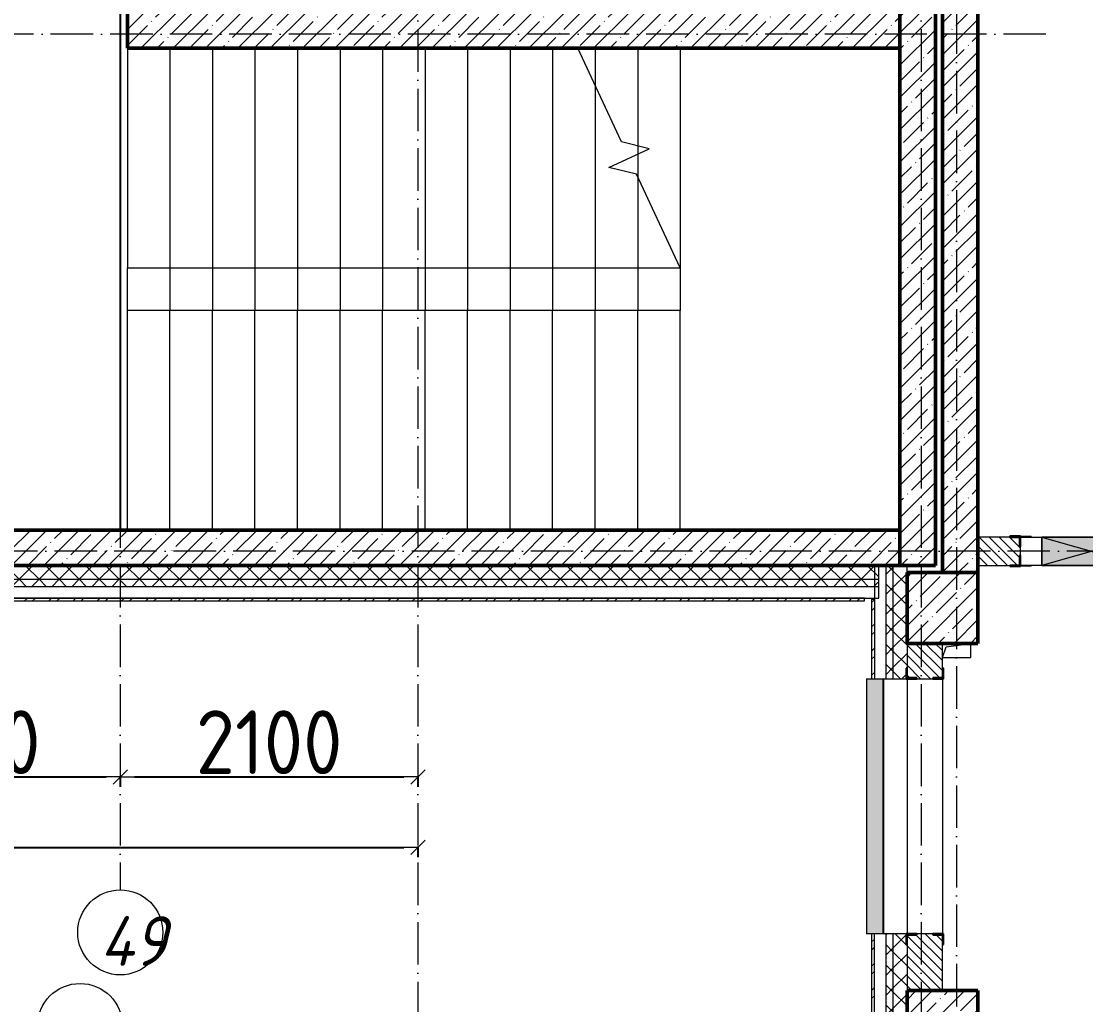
# Model space of a CAD drawing. Header units: millimetres. Extents: x -12989 to 629078, y -109036 to 555275.
# Drawn here: x 111511 to 119020, y 115795 to 122735 of the extents above; entities that cross this region are included whole.
import ezdxf

# ---------------------------------------------------------------- set-up
doc = ezdxf.new("R2010")
doc.units = ezdxf.units.MM
doc.linetypes.add('50_200_ШТРИХ_1Т_ш5_п1_п1_', pattern=[700, 500, -100, 0, -100])
for name, color, linetype, lineweight in [('A-____-____-DIMS', 7, 'Continuous', 9), ('A-DETL-GENF-OTLN', 7, 'Continuous', 9), ('A-FLOR-____-OTLN', 7, 'Continuous', 9), ('A-GENM-____-MCUT', 7, 'Continuous', 25), ('A-GENM-____-OTLN', 7, 'Continuous', 9), ('A-GENM-____-OTLN-1', 7, 'Continuous', 25), ('A-GLAZ-____-OTLN', 7, 'Continuous', 9), ('A-WALL-____-MCUT', 7, 'Continuous', 13), ('A-WALL-____-MCUT-1', 7, 'Continuous', 9), ('A-WALL-____-MCUT-2', 7, 'Continuous', 50), ('A-WALL-____-OTLN', 7, 'Continuous', 9), ('A-WALL-____-PATT-1', 7, 'Continuous', 9), ('A-WALL-FNSH-MCUT-1', 7, 'Continuous', 9), ('I-WALL-____-OTLN', 7, 'Continuous', 9), ('S-COLS-____-MCUT', 7, 'Continuous', 50), ('S-COLS-____-OTLN', 7, 'Continuous', 9), ('S-GRID-____-IDEN', 7, 'Continuous', 9), ('S-GRID-____-OTLN-1', 7, '50_200_ШТРИХ_1Т_ш5_п1_п1_', 9), ('S-STRS-____-MBND', 7, 'Continuous', 9), ('S-STRS-____-OTLN-1', 7, 'Continuous', 9)]:
    doc.layers.add(name, color=color, linetype=linetype, lineweight=lineweight)
doc.layers.add('A-GLAZ-____-OTLN-1', color=7, linetype='Continuous', lineweight=9, true_color=0xc0c0c0)
doc.styles.add('ISOCPEUR_I_9', font='isocpeui.ttf', dxfattribs={"width": 0.9, "height": 250})
doc.styles.add('СПДС', font='isocpeur.ttf', dxfattribs={"width": 0.9})
doc.dimstyles.new('Размера А3', dxfattribs={"dimtxt": 200, "dimasz": 100, "dimexe": 70, "dimexo": 100, "dimgap": 20, "dimtad": 1, "dimdec": 0, "dimrnd": 10, "dimzin": 0, "dimdsep": 46, "dimtxsty": 'СПДС', "dimblk": 'ARROWHEAD_6', "dimcen": 1, "dimclrd": 256, "dimclre": 256, "dimclrt": 256, "dimazin": 0, "dimtfac": 1, "dimtdec": 0, "dimtmove": 2, "dimatfit": 3, "dimfxl": 1, "dimtolj": 1, "dimtzin": 0, "dimarcsym": 0})
pattern_1 = [(135, (43259.71, 63713.66), (-35.35534, -35.35534), [])]
pattern_2 = [(45, (43259.71, 63713.66), (-70.71068, 70.71068), []), (135, (43259.71, 63713.66), (-70.71068, -70.71068), [])]
pattern_3 = [(45, (43259.71, 63713.66), (-85.53659, 85.53659), []), (45, (43316.74, 63713.66), (-85.53659, 85.53659), [])]
pattern_4 = [(45, (43259.71, 63713.66), (-114.04925, 114.04925), []), (45, (43373.76, 63713.66), (-114.04925, 114.04925), [201.612, -40.322, 3.353, -36.97])]

# ---------------------------------------------------------------- blocks, each defined once
blk = doc.blocks.new('BSC_Колонна _Прямоугольная - 500х500-V38-АР1_План отверстий 2 этажа в осях 1-64_Ю-ЯЯ')
at = {"layer": 'S-COLS-____-OTLN'}
h = blk.add_hatch(dxfattribs=at)
h.set_pattern_fill('FP_48', color=256, style=0, pattern_type=2)
h.set_pattern_definition([(315, (-51931.04, 74750), (114.04925, 114.04925), []), (315, (-51931.04, 74635.95), (114.04925, 114.04925), [201.613, -40.323, 3.353, -36.97])])
h.paths.add_polyline_path([(-250, 250), (-250, -250), (250, -250), (250, 250)], flags=0)
at = {"layer": 'S-COLS-____-MCUT'}
for p, q in [((250, 250), (-250, 250)), ((-250, 250), (-250, -250)), ((250, -250), (250, 250)), ((-250, -250), (250, -250))]:
    blk.add_line(p, q, dxfattribs=at)
blk = doc.blocks.new('BSC_Колонна _Прямоугольная - 500х500-V112-АР1_План отверстий 2 этажа в осях 1-64_Ю-ЯЯ')
at = {"layer": 'S-COLS-____-OTLN'}
h = blk.add_hatch(dxfattribs=at)
h.set_pattern_fill('FP_125', color=256, style=0, pattern_type=2)
h.set_pattern_definition([(45, (-74750, -54881.04), (-114.04925, 114.04925), []), (45, (-74635.95, -54881.04), (-114.04925, 114.04925), [201.613, -40.323, 3.353, -36.97])])
h.paths.add_polyline_path([(-250, -250), (250, -250), (250, 250), (-250, 250), (-250, -78.1)], flags=0)
at = {"layer": 'S-COLS-____-MCUT'}
for p, q in [((250, 250), (-250, 250)), ((-250, 250), (-250, -250)), ((250, -250), (250, 250)), ((-250, -250), (250, -250))]:
    blk.add_line(p, q, dxfattribs=at)
blk = doc.blocks.new('Фахверк_СКБ_Уголок - 250_2700-27497298-АР1_План отверстий 2 этажа в осях 1-64_Ю-ЯЯ')
at = {"layer": 'A-GENM-____-MCUT'}
for p, q in [((200, 181), (125, 181)), ((125, 181), (125, 106)), ((131, 106), (131, 175)), ((131, 175), (200, 175)), ((200, 175), (200, 181)), ((125, 106), (131, 106)), ((131, -6), (125, -6)), ((125, -6), (125, -81)), ((131, -75), (131, -6)), ((200, -75), (131, -75)), ((200, -81), (200, -75)), ((125, -81), (200, -81))]:
    blk.add_line(p, q, dxfattribs=at)
blk = doc.blocks.new('154_Стойка_СКБ_Уголок - СМ-2180_200-28268025-АР1_План отверстий 2 этажа в осях 1-64_Ю-ЯЯ')
at = {"layer": 'A-GENM-____-MCUT'}
for p, q in [((125, 156), (125, 81)), ((200, 156), (125, 156)), ((200, 150), (200, 156)), ((125, 81), (131, 81)), ((131, 81), (131, 150)), ((131, 150), (200, 150)), ((131, 19), (125, 19)), ((125, 19), (125, -56)), ((131, -50), (131, 19)), ((125, -56), (200, -56)), ((200, -50), (131, -50)), ((200, -56), (200, -50))]:
    blk.add_line(p, q, dxfattribs=at)
blk = doc.blocks.new('Стойка_Влож_Уголок_Опорный - Уголок-28213941-АР1_План отверстий 2 этажа в осях 1-64_Ю-ЯЯ')
at = {"layer": 'A-GENM-____-OTLN'}
for p, q in [((-212, -6), (-212, 0)), ((0, 0), (0, -6)), ((-212, -75), (-212, -6)), ((-212, -6), (-206, -6)), ((-212, -75), (-206, -75)), ((-6, -6), (0, -6)), ((-6, -75), (0, -75)), ((0, -6), (0, -75))]:
    blk.add_line(p, q, dxfattribs=at)
blk = doc.blocks.new('AR_Отверстие прямоугольное _в плите_ - AR_Отверстие прямоугольное _в плите_-V164-АР1_План отверстий 2 этажа в осях 1-64_Ю-ЯЯ')
at = {"layer": 'A-GENM-____-OTLN'}
for p, q in [((-100, -50), (-75, 25)), ((-75, 25), (100, 50)), ((100, -50), (100, 50)), ((-100, -50), (100, -50))]:
    blk.add_line(p, q, dxfattribs=at)
blk = doc.blocks.new('Отлив_СКБ - Отлив витража_120_НВФ-31885689-АР1_План отверстий 2 этажа в осях 1-64_Ю-ЯЯ')
at = {"layer": 'A-GLAZ-____-OTLN-1'}
for points in [[(1800, 2), (1800, 120), (0, 120), (0, 2), (737.3, 2)], [(1800, 0), (1800, 2), (0, 2), (0, 0), (737.3, 0)]]:
    blk.add_hatch(color=256, dxfattribs=at).paths.add_polyline_path(points, flags=0)
at = {"layer": 'A-GLAZ-____-OTLN'}
for p, q in [((0, 83), (0, 120)), ((1800, 120), (0, 120)), ((1800, 120), (1800, 83)), ((0, 2), (1800, 2)), ((1800, 0), (0, 0))]:
    blk.add_line(p, q, dxfattribs=at)
blk = doc.blocks.new('AR_Отверстие прямоугольное _в стене_ - AR_Отверстие прямоугольное _в стене__ОВ-36829938-АР1_План отверстий 2 этажа в осях 1-64_Ю-ЯЯ')
at = {"layer": 'A-GLAZ-____-OTLN'}
blk.add_hatch(color=256, dxfattribs=at).paths.add_polyline_path([(350, -100), (350, 100), (-350, 100), (-350, -100), (187.3, -100)], flags=0)
at = {"layer": 'A-DETL-GENF-OTLN'}
for p, q in [((-350, -100), (-350, 100)), ((-350, 100), (350, 100)), ((350, 100), (-350, -100)), ((-350, 100), (350, -100)), ((350, 100), (-350, 100)), ((-350, 100), (-350, -100)), ((350, 100), (350, -100)), ((350, -100), (350, 100)), ((350, -100), (-350, -100)), ((-350, -100), (350, -100))]:
    blk.add_line(p, q, dxfattribs=at)
blk = doc.blocks.new('Ось сетки - Круг_Ø6_00__ISO-2_5_0_9K_-25732049-АР1_План отверстий 2 этажа в осях 1-64_Ю-ЯЯ')
at = {"layer": 'S-GRID-____-IDEN'}
blk.add_circle((0, 0), 3, dxfattribs=at)
blk = doc.blocks.new('ARROWHEAD_6')
at = {"color": 0, "linetype": 'Continuous'}
for p, q in [((0, 0), (-1, 0)), ((-0.5, -0.5), (0.5, 0.5))]:
    blk.add_line(p, q, dxfattribs=at)
blk = doc.blocks.new('*D2743')
at = {"layer": 'A-____-____-DIMS', "lineweight": -2, "transparency": 16777216}
for p, q in [((51108.3, 512710.5), (51108.3, 512634.4)), ((51208.3, 512704.4), (53258.3, 512704.4)), ((53358.3, 512710.5), (53358.3, 512634.4))]:
    blk.add_line(p, q, dxfattribs=at)
at = {"layer": 'Defpoints', "color": 0, "transparency": 16777216}
for p in [(51108.3, 512810.5), (53358.3, 512810.5), (53358.3, 512704.4)]:
    blk.add_point(p, dxfattribs=at)
at = {"layer": 'A-____-____-DIMS', "lineweight": -2, "transparency": 16777216, "xscale": 100, "yscale": 100, "zscale": 100, "rotation": 180}
blk.add_blockref('ARROWHEAD_6', (51108.3, 512704.4), dxfattribs=at)
at = {"layer": 'A-____-____-DIMS', "lineweight": -2, "transparency": 16777216, "xscale": 100, "yscale": 100, "zscale": 100}
blk.add_blockref('ARROWHEAD_6', (53358.3, 512704.4), dxfattribs=at)
at = {"layer": 'A-____-____-DIMS', "transparency": 16777216, "insert": (52233.3, 512949.4), "char_height": 450, "width": 2.488, "attachment_point": 5, "style": 'СПДС'}
blk.add_mtext('\\A1;2250', dxfattribs=at)
blk = doc.blocks.new('*D2744')
at = {"layer": 'A-____-____-DIMS', "lineweight": -2, "transparency": 16777216}
for p, q in [((53358.3, 512710.5), (53358.3, 512634.4)), ((53458.3, 512704.4), (55358.3, 512704.4)), ((55458.3, 512710.5), (55458.3, 512634.4))]:
    blk.add_line(p, q, dxfattribs=at)
at = {"layer": 'Defpoints', "color": 0, "transparency": 16777216}
for p in [(53358.3, 512810.5), (55458.3, 512810.5), (55458.3, 512704.4)]:
    blk.add_point(p, dxfattribs=at)
at = {"layer": 'A-____-____-DIMS', "lineweight": -2, "transparency": 16777216, "xscale": 100, "yscale": 100, "zscale": 100, "rotation": 180}
blk.add_blockref('ARROWHEAD_6', (53358.3, 512704.4), dxfattribs=at)
at = {"layer": 'A-____-____-DIMS', "lineweight": -2, "transparency": 16777216, "xscale": 100, "yscale": 100, "zscale": 100}
blk.add_blockref('ARROWHEAD_6', (55458.3, 512704.4), dxfattribs=at)
at = {"layer": 'A-____-____-DIMS', "transparency": 16777216, "insert": (54408.3, 512949.4), "char_height": 450, "width": 2.3, "attachment_point": 5, "style": 'СПДС'}
blk.add_mtext('\\A1;2100', dxfattribs=at)
blk = doc.blocks.new('*D2712')
at = {"layer": 'A-____-____-DIMS', "lineweight": -2, "transparency": 16777216}
for p, q in [((-17941.7, 512213.7), (-17941.7, 512137.6)), ((-17841.7, 512207.6), (55358.3, 512207.6)), ((55458.3, 512213.7), (55458.3, 512137.6))]:
    blk.add_line(p, q, dxfattribs=at)
at = {"layer": 'Defpoints', "color": 0, "transparency": 16777216}
for p in [(-17941.7, 512313.7), (55458.3, 512313.7), (55458.3, 512207.6)]:
    blk.add_point(p, dxfattribs=at)
at = {"layer": 'A-____-____-DIMS', "lineweight": -2, "transparency": 16777216, "xscale": 100, "yscale": 100, "zscale": 100, "rotation": 180}
blk.add_blockref('ARROWHEAD_6', (-17941.7, 512207.6), dxfattribs=at)
at = {"layer": 'A-____-____-DIMS', "lineweight": -2, "transparency": 16777216, "xscale": 100, "yscale": 100, "zscale": 100}
blk.add_blockref('ARROWHEAD_6', (55458.3, 512207.6), dxfattribs=at)
at = {"layer": 'A-____-____-DIMS', "transparency": 16777216, "insert": (18758.3, 512452.6), "char_height": 450, "width": 3.186, "attachment_point": 5, "style": 'СПДС'}
blk.add_mtext('\\A1;73400', dxfattribs=at)
blk = doc.blocks.new('2этаж')
at = {"layer": 'S-GRID-____-OTLN-1', "color": 251, "ltscale": 0.6, "true_color": 0x636466}
for p, q in [((53358.3, 549908.8), (53358.3, 511907.5)), ((55458.3, 549908.8), (55458.3, 498997)), ((59008.3, 549908.8), (59008.3, 498997)), ((59258.3, 549613.9), (59258.3, 499306.9)), ((59888.4, 517947), (-20260.4, 517947)), ((88482.7, 514297), (-20260.4, 514297))]:
    blk.add_line(p, q, dxfattribs=at)
at = {"layer": 'S-GRID-____-IDEN', "xscale": 99.99999999999993, "yscale": 99.99999999999993, "zscale": 99.99999999999993}
for p, rotation in [((53358.3, 511607.5), 180), ((53074.4, 510947), 269.9999999999995)]:
    blk.add_blockref('Ось сетки - Круг_Ø6_00__ISO-2_5_0_9K_-25732049-АР1_План отверстий 2 этажа в осях 1-64_Ю-ЯЯ', p, dxfattribs=dict(at, rotation=rotation))
at = {"layer": 'S-GRID-____-IDEN', "insert": (53215, 511721.5), "char_height": 350, "width": 425.696, "attachment_point": 1, "style": 'ISOCPEUR_I_9'}
blk.add_mtext('49', dxfattribs=at)
at = {"layer": 'A-____-____-DIMS'}
for base, p1, p2, picture, middle in [((53358.3, 512704.4), (51108.3, 512810.5), (53358.3, 512810.5), '*D2743', (52233.3, 512949.4)), ((55458.3, 512704.4), (53358.3, 512810.5), (55458.3, 512810.5), '*D2744', (54408.3, 512949.4)), ((55458.3, 512207.6), (-17941.7, 512313.7), (55458.3, 512313.7), '*D2712', (18758.3, 512452.6))]:
    dim = blk.add_linear_dim(base=base, p1=p1, p2=p2, dimstyle='Размера А3', override={"dimtxt": 450}, dxfattribs=at)
    dim.commit()
    dim.dimension.update_dxf_attribs({"geometry": picture, "text_midpoint": middle})

msp = doc.modelspace()

# ---------------------------------------------------------------- hatches: boundary and pattern name
at = {"layer": 'A-WALL-____-PATT-1'}
h = msp.add_hatch(dxfattribs=at)
h.set_pattern_fill('FP_13', color=256, style=0, pattern_type=2)
h.set_pattern_definition(pattern_4)
h.paths.add_polyline_path([(117959.7115, 118894.7006), (117959.7115, 126894.7006), (117709.7115, 126894.7006), (117709.7115, 118894.7006), (117921.4336, 118894.7006)], flags=0)
h = msp.add_hatch(dxfattribs=at)
h.set_pattern_fill('FP_13', color=256, style=0, pattern_type=2)
h.set_pattern_definition(pattern_4)
h.paths.add_polyline_path([(118009.7115, 118844.7006), (118259.7115, 118844.7006), (118259.7115, 126894.7006), (118009.7115, 126894.7006), (118009.7115, 119323.8381)], flags=0)
h = msp.add_hatch(dxfattribs=at)
h.set_pattern_fill('FP_13', color=256, style=0, pattern_type=2)
h.set_pattern_definition(pattern_4)
h.paths.add_polyline_path([(117709.7115, 122544.7006), (117709.7115, 122794.7006), (112259.7115, 122794.7006), (112259.7115, 122544.7006), (117479.5584, 122544.7006)], flags=0)
h = msp.add_hatch(dxfattribs=at)
h.set_pattern_fill('FP_13', color=256, style=0, pattern_type=2)
h.set_pattern_definition(pattern_4)
h.paths.add_polyline_path([(117709.7115, 118894.7006), (117709.7115, 119144.7006), (111209.7115, 119144.7006), (111209.7115, 118894.7006), (117659.7115, 118894.7006)], flags=0)
h = msp.add_hatch(dxfattribs=at)
h.set_pattern_fill('FP_6', color=256, style=0, pattern_type=2)
h.set_pattern_definition(pattern_1)
h.paths.add_polyline_path([(119715.7115, 118894.7006), (119909.7115, 118894.7006), (119909.7115, 119094.7006), (119715.7115, 119094.7006), (119715.7115, 119025.7006), (119709.7115, 119025.7006), (119709.7115, 118963.7006), (119715.7115, 118963.7006), (119715.7115, 118895.8435)], flags=0)
h.paths.add_polyline_path([(120759.7115, 118894.7006), (120759.7115, 119094.7006), (120609.7115, 119094.7006), (120609.7115, 118894.7006)], flags=0)
h.paths.add_polyline_path([(118363.3087, 118894.7006), (118553.7115, 118894.7006), (118553.7115, 118963.7006), (118559.7115, 118963.7006), (118559.7115, 119025.7006), (118553.7115, 119025.7006), (118553.7115, 119094.7006), (118259.7115, 119094.7006), (118259.7115, 118894.7006)], flags=0)
h = msp.add_hatch(dxfattribs=at)
h.set_pattern_fill('FP_1', color=256, style=0, pattern_type=2)
h.set_pattern_definition(pattern_2)
h.paths.add_polyline_path([(117479.5584, 118794.7006), (117559.7115, 118794.7006), (117559.7115, 118894.7006), (111209.7115, 118894.7006), (111209.7115, 118794.7006), (113944.5571, 118794.7006)], flags=0)
h.paths.add_polyline_path([(108259.7115, 118794.7006), (110209.7115, 118794.7006), (110209.7115, 118894.7006), (108334.7115, 118894.7006), (108334.7115, 118888.7006), (108259.7115, 118888.7006)], flags=0)
h.paths.add_polyline_path([(107259.7115, 118794.7006), (107259.7115, 118888.7006), (107184.7115, 118888.7006), (107184.7115, 118894.7006), (106234.7115, 118894.7006), (106234.7115, 118888.7006), (106159.7115, 118888.7006), (106159.7115, 118794.7006), (106874.5544, 118794.7006)], flags=0)
h.paths.add_polyline_path([(103339.5531, 118794.7006), (104359.7115, 118794.7006), (104359.7115, 118888.7006), (104284.7115, 118888.7006), (104284.7115, 118894.7006), (103234.7115, 118894.7006), (103234.7115, 118888.7006), (103159.7115, 118888.7006), (103159.7115, 118794.7006), (103234.7115, 118794.7006)], flags=0)
h.paths.add_polyline_path([(101359.7115, 118794.7006), (101359.7115, 118888.7006), (101284.7115, 118888.7006), (101284.7115, 118894.7006), (100234.7115, 118894.7006), (100234.7115, 118888.7006), (100159.7115, 118888.7006), (100159.7115, 118794.7006), (100688.3021, 118794.7006)], flags=0)
h.paths.add_polyline_path([(97595.1759, 118794.7006), (98359.7115, 118794.7006), (98359.7115, 118888.7006), (98284.7115, 118888.7006), (98284.7115, 118894.7006), (97234.7115, 118894.7006), (97234.7115, 118888.7006), (97159.7115, 118888.7006), (97159.7115, 118794.7006), (97509.7115, 118794.7006)], flags=0)
h.paths.add_polyline_path([(95284.7115, 118794.7006), (95359.7115, 118794.7006), (95359.7115, 118888.7006), (95284.7115, 118888.7006), (95284.7115, 118894.7006), (94234.7115, 118894.7006), (94234.7115, 118888.7006), (94159.7115, 118888.7006), (94159.7115, 118794.7006), (94502.0497, 118794.7006)], flags=0)
h.paths.add_polyline_path([(91159.7115, 118794.7006), (92359.7115, 118794.7006), (92359.7115, 118888.7006), (92284.7115, 118888.7006), (92284.7115, 118894.7006), (91234.7115, 118894.7006), (91234.7115, 118888.7006), (91159.7115, 118888.7006)], flags=0)
h.paths.add_polyline_path([(85734.7115, 118794.7006), (85809.7115, 118794.7006), (85809.7115, 118888.7006), (85734.7115, 118888.7006), (85734.7115, 118894.7006), (84684.7115, 118894.7006), (84684.7115, 118888.7006), (84609.7115, 118888.7006), (84609.7115, 118794.7006), (85664.5464, 118794.7006)], flags=0)
h.paths.add_polyline_path([(87684.7115, 118794.7006), (89359.7115, 118794.7006), (89359.7115, 118888.7006), (89284.7115, 118888.7006), (89284.7115, 118894.7006), (87684.7115, 118894.7006), (87684.7115, 118888.7006), (87609.7115, 118888.7006), (87609.7115, 118794.7006)], flags=0)
h.paths.add_polyline_path([(82734.7115, 118794.7006), (82809.7115, 118794.7006), (82809.7115, 118888.7006), (82734.7115, 118888.7006), (82734.7115, 118894.7006), (81684.7115, 118894.7006), (81684.7115, 118888.7006), (81609.7115, 118888.7006), (81609.7115, 118794.7006), (82459.7115, 118794.7006)], flags=0)
h.paths.add_polyline_path([(79809.7115, 118794.7006), (79809.7115, 118888.7006), (79734.7115, 118888.7006), (79734.7115, 118894.7006), (78684.7115, 118894.7006), (78684.7115, 118888.7006), (78609.7115, 118888.7006), (78609.7115, 118794.7006), (79478.294, 118794.7006)], flags=0)
h.paths.add_polyline_path([(75609.7115, 118794.7006), (76809.7115, 118794.7006), (76809.7115, 118888.7006), (76734.7115, 118888.7006), (76734.7115, 118894.7006), (75684.7115, 118894.7006), (75684.7115, 118888.7006), (75609.7115, 118888.7006)], flags=0)
h.paths.add_polyline_path([(73809.7115, 118794.7006), (73809.7115, 118888.7006), (73734.7115, 118888.7006), (73734.7115, 118894.7006), (72684.7115, 118894.7006), (72684.7115, 118888.7006), (72609.7115, 118888.7006), (72609.7115, 118794.7006), (73734.7115, 118794.7006)], flags=0)
h.paths.add_polyline_path([(69959.7115, 118794.7006), (70809.7115, 118794.7006), (70809.7115, 118888.7006), (70734.7115, 118888.7006), (70734.7115, 118894.7006), (69684.7115, 118894.7006), (69684.7115, 118888.7006), (69609.7115, 118888.7006), (69609.7115, 118794.7006), (69757.0404, 118794.7006)], flags=0)
h.paths.add_polyline_path([(67809.7115, 118794.7006), (67809.7115, 118888.7006), (67734.7115, 118888.7006), (67734.7115, 118894.7006), (66684.7115, 118894.7006), (66684.7115, 118888.7006), (66609.7115, 118888.7006), (66609.7115, 118794.7006), (67105.7894, 118794.7006)], flags=0)
h.paths.add_polyline_path([(64809.7115, 118794.7006), (64809.7115, 118888.7006), (64734.7115, 118888.7006), (64734.7115, 118894.7006), (63684.7115, 118894.7006), (63684.7115, 118888.7006), (63609.7115, 118888.7006), (63609.7115, 118794.7006), (64734.7115, 118794.7006)], flags=0)
h.paths.add_polyline_path([(61809.7115, 118794.7006), (61809.7115, 118888.7006), (61734.7115, 118888.7006), (61734.7115, 118894.7006), (60684.7115, 118894.7006), (60684.7115, 118888.7006), (60609.7115, 118888.7006), (60609.7115, 118794.7006), (61803.2874, 118794.7006)], flags=0)
h.paths.add_polyline_path([(59609.7115, 118794.7006), (59609.7115, 118888.7006), (59534.7115, 118888.7006), (59534.7115, 118894.7006), (49809.7115, 118894.7006), (49809.7115, 118794.7006), (59152.0364, 118794.7006)], flags=0)
h.paths.add_polyline_path([(48809.7115, 118794.7006), (48809.7115, 118894.7006), (40809.7115, 118894.7006), (40809.7115, 118794.7006), (46779.5317, 118794.7006)], flags=0)
h = msp.add_hatch(dxfattribs=at)
h.set_pattern_fill('FP_1', color=256, style=0, pattern_type=2)
h.set_pattern_definition(pattern_2)
h.paths.add_polyline_path([(117659.7115, 106644.7006), (117659.7115, 107294.7006), (117609.7115, 107294.7006), (117609.7115, 106644.7006)], flags=0)
h.paths.add_polyline_path([(117609.7115, 109094.7006), (117659.7115, 109094.7006), (117659.7115, 110294.7006), (117609.7115, 110294.7006), (117609.7115, 109637.364)], flags=0)
h.paths.add_polyline_path([(117659.7115, 112094.7006), (117659.7115, 113294.7006), (117609.7115, 113294.7006), (117609.7115, 112094.7006)], flags=0)
h.paths.add_polyline_path([(117659.7115, 115094.7006), (117659.7115, 116294.7006), (117609.7115, 116294.7006), (117609.7115, 115094.7006)], flags=0)
h.paths.add_polyline_path([(117659.7115, 118094.7006), (117659.7115, 118894.7006), (117609.7115, 118894.7006), (117609.7115, 118094.7006)], flags=0)
h = msp.add_hatch(dxfattribs=at)
h.set_pattern_fill('FP_1', color=256, style=0, pattern_type=2)
h.set_pattern_definition(pattern_2)
h.paths.add_polyline_path([(117659.7115, 106644.7006), (117759.7115, 106644.7006), (117759.7115, 107219.7006), (117753.7115, 107219.7006), (117753.7115, 107294.7006), (117659.7115, 107294.7006), (117659.7115, 106694.7006)], flags=0)
h.paths.add_polyline_path([(117659.7115, 109094.7006), (117753.7115, 109094.7006), (117753.7115, 109169.7006), (117759.7115, 109169.7006), (117759.7115, 110219.7006), (117753.7115, 110219.7006), (117753.7115, 110294.7006), (117659.7115, 110294.7006), (117659.7115, 109169.7006)], flags=0)
h.paths.add_polyline_path([(117753.7115, 112094.7006), (117753.7115, 112169.7006), (117759.7115, 112169.7006), (117759.7115, 113219.7006), (117753.7115, 113219.7006), (117753.7115, 113294.7006), (117659.7115, 113294.7006), (117659.7115, 112094.7006)], flags=0)
h.paths.add_polyline_path([(117753.7115, 115094.7006), (117753.7115, 115169.7006), (117759.7115, 115169.7006), (117759.7115, 116219.7006), (117753.7115, 116219.7006), (117753.7115, 116294.7006), (117659.7115, 116294.7006), (117659.7115, 115094.7006)], flags=0)
h.paths.add_polyline_path([(117659.7115, 118094.7006), (117753.7115, 118094.7006), (117753.7115, 118169.7006), (117759.7115, 118169.7006), (117759.7115, 118894.7006), (117659.7115, 118894.7006), (117659.7115, 118169.7006)], flags=0)
h = msp.add_hatch(dxfattribs=at)
h.set_pattern_fill('FP_1', color=256, style=0, pattern_type=2)
h.set_pattern_definition(pattern_2)
h.paths.add_polyline_path([(117559.7115, 118744.7006), (117559.7115, 118794.7006), (111209.7115, 118794.7006), (111209.7115, 118744.7006), (117479.5584, 118744.7006)], flags=0)
h.paths.add_polyline_path([(110209.7115, 118744.7006), (110209.7115, 118794.7006), (108259.7115, 118794.7006), (108259.7115, 118744.7006), (108642.0551, 118744.7006)], flags=0)
h.paths.add_polyline_path([(107259.7115, 118744.7006), (107259.7115, 118794.7006), (106159.7115, 118794.7006), (106159.7115, 118744.7006), (106874.5544, 118744.7006)], flags=0)
h.paths.add_polyline_path([(104359.7115, 118744.7006), (104359.7115, 118794.7006), (103159.7115, 118794.7006), (103159.7115, 118744.7006), (103339.5531, 118744.7006)], flags=0)
h.paths.add_polyline_path([(101359.7115, 118744.7006), (101359.7115, 118794.7006), (100159.7115, 118794.7006), (100159.7115, 118744.7006), (100688.3021, 118744.7006)], flags=0)
h.paths.add_polyline_path([(98359.7115, 118744.7006), (98359.7115, 118794.7006), (97159.7115, 118794.7006), (97159.7115, 118744.7006), (98037.0511, 118744.7006)], flags=0)
h.paths.add_polyline_path([(94159.7115, 118744.7006), (95359.7115, 118744.7006), (95359.7115, 118794.7006), (94159.7115, 118794.7006)], flags=0)
h.paths.add_polyline_path([(91850.7987, 118744.7006), (92359.7115, 118744.7006), (92359.7115, 118794.7006), (91159.7115, 118794.7006), (91159.7115, 118744.7006)], flags=0)
h.paths.add_polyline_path([(87609.7115, 118744.7006), (89359.7115, 118744.7006), (89359.7115, 118794.7006), (87609.7115, 118794.7006)], flags=0)
h.paths.add_polyline_path([(84609.7115, 118744.7006), (85809.7115, 118744.7006), (85809.7115, 118794.7006), (84609.7115, 118794.7006)], flags=0)
h.paths.add_polyline_path([(82809.7115, 118744.7006), (82809.7115, 118794.7006), (81609.7115, 118794.7006), (81609.7115, 118744.7006), (82129.545, 118744.7006)], flags=0)
h.paths.add_polyline_path([(76809.7115, 118744.7006), (76809.7115, 118794.7006), (75609.7115, 118794.7006), (75609.7115, 118744.7006)], flags=0)
h.paths.add_polyline_path([(78609.7115, 118744.7006), (79809.7115, 118744.7006), (79809.7115, 118794.7006), (78609.7115, 118794.7006)], flags=0)
h.paths.add_polyline_path([(73809.7115, 118744.7006), (73809.7115, 118794.7006), (72609.7115, 118794.7006), (72609.7115, 118744.7006), (73292.0417, 118744.7006)], flags=0)
h.paths.add_polyline_path([(70809.7115, 118744.7006), (70809.7115, 118794.7006), (69609.7115, 118794.7006), (69609.7115, 118744.7006), (70640.7907, 118744.7006)], flags=0)
h.paths.add_polyline_path([(66609.7115, 118744.7006), (67809.7115, 118744.7006), (67809.7115, 118794.7006), (66609.7115, 118794.7006)], flags=0)
h.paths.add_polyline_path([(64809.7115, 118744.7006), (64809.7115, 118794.7006), (63609.7115, 118794.7006), (63609.7115, 118744.7006), (64454.5384, 118744.7006)], flags=0)
h.paths.add_polyline_path([(61803.2874, 118744.7006), (61809.7115, 118744.7006), (61809.7115, 118794.7006), (60609.7115, 118794.7006), (60609.7115, 118744.7006), (60919.537, 118744.7006)], flags=0)
h.paths.add_polyline_path([(59609.7115, 118744.7006), (59609.7115, 118794.7006), (49809.7115, 118794.7006), (49809.7115, 118744.7006), (59152.0364, 118744.7006)], flags=0)
h.paths.add_polyline_path([(48809.7115, 118744.7006), (48809.7115, 118794.7006), (40709.7115, 118794.7006), (40709.7115, 118744.7006), (46779.5317, 118744.7006)], flags=0)
h = msp.add_hatch(dxfattribs=at)
h.set_pattern_fill('FP_3', color=256, style=0, pattern_type=2)
h.set_pattern_definition(pattern_3)
h.paths.add_polyline_path([(117459.7115, 118644.7006), (117459.7115, 118664.7006), (111209.7115, 118664.7006), (111209.7115, 118644.7006), (113944.5571, 118644.7006)], flags=0)
h.paths.add_polyline_path([(110209.7115, 118644.7006), (110209.7115, 118664.7006), (108259.7115, 118664.7006), (108259.7115, 118644.7006), (108642.0551, 118644.7006)], flags=0)
h.paths.add_polyline_path([(107259.7115, 118644.7006), (107259.7115, 118664.7006), (106159.7115, 118664.7006), (106159.7115, 118644.7006), (106874.5544, 118644.7006)], flags=0)
h.paths.add_polyline_path([(104359.7115, 118644.7006), (104359.7115, 118664.7006), (103779.7115, 118664.7006), (103779.7115, 118644.7006)], flags=0)
h = msp.add_hatch(dxfattribs=at)
h.set_pattern_fill('FP_3', color=256, style=0, pattern_type=2)
h.set_pattern_definition(pattern_3)
h.paths.add_polyline_path([(117509.7115, 106814.7006), (117529.7115, 106814.7006), (117529.7115, 107294.7006), (117509.7115, 107294.7006), (117509.7115, 107215.7455)], flags=0)
h.paths.add_polyline_path([(117509.7115, 109094.7006), (117529.7115, 109094.7006), (117529.7115, 110294.7006), (117509.7115, 110294.7006), (117509.7115, 109637.364)], flags=0)
h.paths.add_polyline_path([(117509.7115, 112094.7006), (117529.7115, 112094.7006), (117529.7115, 113294.7006), (117509.7115, 113294.7006), (117509.7115, 112866.1887)], flags=0)
h.paths.add_polyline_path([(117509.7115, 115094.7006), (117529.7115, 115094.7006), (117529.7115, 116294.7006), (117509.7115, 116294.7006), (117509.7115, 115287.8073)], flags=0)
h.paths.add_polyline_path([(117529.7115, 118094.7006), (117529.7115, 118654.7006), (117509.7115, 118654.7006), (117509.7115, 118094.7006)], flags=0)
h = msp.add_hatch(dxfattribs=at)
h.set_pattern_fill('FP_6', color=256, style=0, pattern_type=2)
h.set_pattern_definition(pattern_1)
h.paths.add_polyline_path([(118009.7115, 115894.7006), (118009.7115, 116288.7006), (117940.7115, 116288.7006), (117940.7115, 116294.7006), (117828.7115, 116294.7006), (117828.7115, 116288.7006), (117759.7115, 116288.7006), (117759.7115, 115894.7006)], flags=0)
h.paths.add_polyline_path([(117828.7115, 118094.7006), (117940.7115, 118094.7006), (117940.7115, 118100.7006), (118009.7115, 118100.7006), (118009.7115, 118344.7006), (117759.7115, 118344.7006), (117759.7115, 118100.7006), (117828.7115, 118100.7006)], flags=0)

# ---------------------------------------------------------------- linework, layer by layer
msp.add_lwpolyline([(112209.7115, 119144.7006), (110209.7115, 119144.7006), (110209.7115, 126644.7006), (112209.7115, 126644.7006)], close=True)
at = {"layer": 'A-FLOR-____-OTLN'}
msp.add_line((112259.7115, 119144.7006), (112259.7115, 120994.7006), dxfattribs=at)
at = {"layer": 'A-WALL-____-MCUT'}
for p, q in [((118484.7115, 119094.7006), (118259.7115, 119094.7006)), ((118559.7115, 118963.7006), (118559.7115, 119025.7006)), ((117529.7115, 118894.7006), (117529.7115, 118094.7006)), ((117559.7115, 118664.7006), (117559.7115, 118894.7006)), ((117759.7115, 118894.7006), (117709.7115, 118894.7006)), ((117759.7115, 118844.7006), (117759.7115, 118894.7006)), ((118259.7115, 118894.7006), (118484.7115, 118894.7006)), ((111209.7115, 118664.7006), (117559.7115, 118664.7006)), ((118009.7115, 118169.7006), (118009.7115, 118344.7006)), ((117529.7115, 118094.7006), (117753.7115, 118094.7006)), ((117828.7115, 118094.7006), (117940.7115, 118094.7006)), ((117529.7115, 115094.7006), (117529.7115, 116294.7006)), ((117753.7115, 116294.7006), (117529.7115, 116294.7006)), ((117940.7115, 116294.7006), (117828.7115, 116294.7006)), ((118009.7115, 115894.7006), (118009.7115, 116219.7006))]:
    msp.add_line(p, q, dxfattribs=at)
at = {"layer": 'A-WALL-____-MCUT-1'}
for p, q in [((117609.7115, 118894.7006), (117609.7115, 118094.7006)), ((117659.7115, 118894.7006), (117659.7115, 118094.7006)), ((117559.7115, 118794.7006), (111209.7115, 118794.7006)), ((117559.7115, 118744.7006), (111209.7115, 118744.7006)), ((117759.7115, 118344.7006), (117759.7115, 118169.7006)), ((117609.7115, 116294.7006), (117609.7115, 115094.7006)), ((117659.7115, 116294.7006), (117659.7115, 115094.7006)), ((117759.7115, 116219.7006), (117759.7115, 115894.7006))]:
    msp.add_line(p, q, dxfattribs=at)
at = {"layer": 'A-WALL-____-MCUT-2'}
for p, q in [((117709.7115, 126894.7006), (117709.7115, 118894.7006)), ((117959.7115, 118894.7006), (117959.7115, 126894.7006)), ((118009.7115, 126894.7006), (118009.7115, 118844.7006)), ((118259.7115, 118844.7006), (118259.7115, 126894.7006)), ((112259.7115, 122794.7006), (112259.7115, 122544.7006)), ((117709.7115, 122544.7006), (117709.7115, 122794.7006)), ((112259.7115, 122544.7006), (117709.7115, 122544.7006)), ((117709.7115, 119144.7006), (111209.7115, 119144.7006)), ((117559.7115, 118894.7006), (111209.7115, 118894.7006)), ((111209.7115, 118894.7006), (117709.7115, 118894.7006)), ((117709.7115, 118894.7006), (117959.7115, 118894.7006))]:
    msp.add_line(p, q, dxfattribs=at)
at = {"layer": 'A-WALL-____-OTLN'}
for p, q in [((117759.7115, 118094.7006), (117759.7115, 116294.7006)), ((118009.7115, 118094.7006), (118009.7115, 116294.7006))]:
    msp.add_line(p, q, dxfattribs=at)
at = {"layer": 'A-WALL-FNSH-MCUT-1'}
for p, q in [((117459.7115, 118664.7006), (111209.7115, 118664.7006)), ((111209.7115, 118644.7006), (117459.7115, 118644.7006)), ((117459.7115, 118644.7006), (117459.7115, 118664.7006)), ((117529.7115, 118654.7006), (117509.7115, 118654.7006)), ((117509.7115, 118654.7006), (117509.7115, 118094.7006)), ((117509.7115, 118094.7006), (117529.7115, 118094.7006)), ((117529.7115, 116294.7006), (117509.7115, 116294.7006)), ((117509.7115, 116294.7006), (117509.7115, 115094.7006))]:
    msp.add_line(p, q, dxfattribs=at)
at = {"layer": 'I-WALL-____-OTLN'}
for p, q in [((118559.7115, 119094.7006), (118709.7115, 119094.7006)), ((118709.7115, 118894.7006), (118559.7115, 118894.7006))]:
    msp.add_line(p, q, dxfattribs=at)
at = {"layer": 'S-STRS-____-MBND'}
for p, q in [((115745.4957, 121882.9891), (115436.9346, 122544.7006)), ((115939.9336, 121835.7347), (115745.4957, 121882.9891)), ((115656.7124, 121703.6665), (115939.9336, 121835.7347)), ((115851.1503, 121656.4122), (115656.7124, 121703.6665)), ((116159.7115, 120994.7006), (115851.1503, 121656.4122))]:
    msp.add_line(p, q, dxfattribs=at)
at = {"layer": 'S-STRS-____-OTLN-1'}
for p, q in [((112259.7115, 122544.7006), (112259.7115, 120994.7006)), ((112259.7115, 122544.7006), (112259.7115, 120994.7006)), ((112559.7115, 122544.7006), (112559.7115, 120994.7006)), ((112559.7115, 122544.7006), (112559.7115, 120994.7006)), ((112859.7115, 122544.7006), (112859.7115, 120994.7006)), ((112859.7115, 122544.7006), (112859.7115, 120994.7006)), ((113159.7115, 122544.7006), (113159.7115, 120994.7006)), ((113159.7115, 122544.7006), (113159.7115, 120994.7006)), ((113459.7115, 122544.7006), (113459.7115, 120994.7006)), ((113459.7115, 122544.7006), (113459.7115, 120994.7006)), ((113759.7115, 122544.7006), (113759.7115, 120994.7006)), ((113759.7115, 122544.7006), (113759.7115, 120994.7006)), ((114059.7115, 122544.7006), (114059.7115, 120994.7006)), ((114059.7115, 122544.7006), (114059.7115, 120994.7006)), ((114359.7115, 122544.7006), (114359.7115, 120994.7006)), ((114359.7115, 122544.7006), (114359.7115, 120994.7006)), ((114659.7115, 122544.7006), (114659.7115, 120994.7006)), ((114659.7115, 122544.7006), (114659.7115, 120994.7006)), ((114959.7115, 122544.7006), (114959.7115, 120994.7006)), ((114959.7115, 122544.7006), (114959.7115, 120994.7006)), ((115259.7115, 122544.7006), (115259.7115, 120994.7006)), ((115259.7115, 122544.7006), (115259.7115, 120994.7006)), ((115559.7115, 122544.7006), (115559.7115, 122281.4048)), ((115559.7115, 122544.7006), (115559.7115, 122281.4048)), ((115859.7115, 122544.7006), (115859.7115, 121855.2312)), ((115859.7115, 122544.7006), (115859.7115, 121855.2312)), ((116159.7115, 122544.7006), (116159.7115, 120694.7006)), ((116159.7115, 122544.7006), (116159.7115, 120694.7006)), ((115559.7115, 122281.4048), (115559.7115, 120994.7006)), ((115559.7115, 122281.4048), (115559.7115, 120994.7006)), ((115859.7115, 121855.2312), (115859.7115, 121798.3265)), ((115859.7115, 121855.2312), (115859.7115, 121798.3265)), ((115859.7115, 121798.3265), (115859.7115, 121638.0527)), ((115859.7115, 121798.3265), (115859.7115, 121638.0527)), ((115859.7115, 121638.0527), (115859.7115, 120994.7006)), ((115859.7115, 121638.0527), (115859.7115, 120994.7006)), ((112259.7115, 120994.7006), (112559.7115, 120994.7006)), ((112559.7115, 120994.7006), (112559.7115, 120694.7006)), ((112559.7115, 120994.7006), (112559.7115, 120694.7006)), ((112559.7115, 120994.7006), (112859.7115, 120994.7006)), ((112859.7115, 120994.7006), (112859.7115, 120694.7006)), ((112859.7115, 120994.7006), (112859.7115, 120694.7006)), ((112859.7115, 120994.7006), (113159.7115, 120994.7006)), ((113159.7115, 120994.7006), (113159.7115, 120694.7006)), ((113159.7115, 120994.7006), (113159.7115, 120694.7006)), ((113159.7115, 120994.7006), (113459.7115, 120994.7006)), ((113459.7115, 120994.7006), (113459.7115, 120694.7006)), ((113459.7115, 120994.7006), (113459.7115, 120694.7006)), ((113459.7115, 120994.7006), (113759.7115, 120994.7006)), ((113759.7115, 120994.7006), (113759.7115, 120694.7006)), ((113759.7115, 120994.7006), (113759.7115, 120694.7006)), ((113759.7115, 120994.7006), (114059.7115, 120994.7006)), ((114059.7115, 120994.7006), (114059.7115, 120694.7006)), ((114059.7115, 120994.7006), (114059.7115, 120694.7006)), ((114059.7115, 120994.7006), (114359.7115, 120994.7006)), ((114359.7115, 120994.7006), (114359.7115, 120694.7006)), ((114359.7115, 120994.7006), (114359.7115, 120694.7006)), ((114359.7115, 120994.7006), (114659.7115, 120994.7006)), ((114659.7115, 120994.7006), (114659.7115, 120694.7006)), ((114659.7115, 120994.7006), (114659.7115, 120694.7006)), ((114659.7115, 120994.7006), (114959.7115, 120994.7006)), ((114959.7115, 120994.7006), (114959.7115, 120694.7006)), ((114959.7115, 120994.7006), (114959.7115, 120694.7006)), ((114959.7115, 120994.7006), (115259.7115, 120994.7006)), ((115259.7115, 120994.7006), (115259.7115, 120694.7006)), ((115259.7115, 120994.7006), (115259.7115, 120694.7006)), ((115259.7115, 120994.7006), (115559.7115, 120994.7006)), ((115559.7115, 120994.7006), (115559.7115, 120694.7006)), ((115559.7115, 120994.7006), (115559.7115, 120694.7006)), ((115559.7115, 120994.7006), (115859.7115, 120994.7006)), ((115859.7115, 120994.7006), (115859.7115, 120694.7006)), ((115859.7115, 120994.7006), (115859.7115, 120694.7006)), ((115859.7115, 120994.7006), (116159.7115, 120994.7006)), ((112259.7115, 119144.7006), (112259.7115, 120694.7006)), ((112559.7115, 120694.7006), (112259.7115, 120694.7006)), ((112859.7115, 120694.7006), (112559.7115, 120694.7006)), ((112559.7115, 119144.7006), (112559.7115, 120694.7006)), ((112559.7115, 119144.7006), (112559.7115, 120694.7006)), ((113159.7115, 120694.7006), (112859.7115, 120694.7006)), ((112859.7115, 119144.7006), (112859.7115, 120694.7006)), ((112859.7115, 119144.7006), (112859.7115, 120694.7006)), ((113459.7115, 120694.7006), (113159.7115, 120694.7006)), ((113159.7115, 119144.7006), (113159.7115, 120694.7006)), ((113159.7115, 119144.7006), (113159.7115, 120694.7006)), ((113759.7115, 120694.7006), (113459.7115, 120694.7006)), ((113459.7115, 119144.7006), (113459.7115, 120694.7006)), ((113459.7115, 119144.7006), (113459.7115, 120694.7006)), ((114059.7115, 120694.7006), (113759.7115, 120694.7006)), ((113759.7115, 119144.7006), (113759.7115, 120694.7006)), ((113759.7115, 119144.7006), (113759.7115, 120694.7006)), ((114359.7115, 120694.7006), (114059.7115, 120694.7006)), ((114059.7115, 119144.7006), (114059.7115, 120694.7006)), ((114059.7115, 119144.7006), (114059.7115, 120694.7006)), ((114659.7115, 120694.7006), (114359.7115, 120694.7006)), ((114359.7115, 119144.7006), (114359.7115, 120694.7006)), ((114359.7115, 119144.7006), (114359.7115, 120694.7006)), ((114959.7115, 120694.7006), (114659.7115, 120694.7006)), ((114659.7115, 119144.7006), (114659.7115, 120694.7006)), ((114659.7115, 119144.7006), (114659.7115, 120694.7006)), ((115259.7115, 120694.7006), (114959.7115, 120694.7006)), ((114959.7115, 119144.7006), (114959.7115, 120694.7006)), ((114959.7115, 119144.7006), (114959.7115, 120694.7006)), ((115559.7115, 120694.7006), (115259.7115, 120694.7006)), ((115259.7115, 119144.7006), (115259.7115, 120694.7006)), ((115259.7115, 119144.7006), (115259.7115, 120694.7006)), ((115859.7115, 120694.7006), (115559.7115, 120694.7006)), ((115559.7115, 119144.7006), (115559.7115, 120694.7006)), ((115559.7115, 119144.7006), (115559.7115, 120694.7006)), ((116159.7115, 120694.7006), (115859.7115, 120694.7006)), ((115859.7115, 119144.7006), (115859.7115, 120694.7006)), ((115859.7115, 119144.7006), (115859.7115, 120694.7006)), ((116159.7115, 119144.7006), (116159.7115, 120694.7006)), ((116159.7115, 119144.7006), (116159.7115, 120694.7006))]:
    msp.add_line(p, q, dxfattribs=at)

# ---------------------------------------------------------------- block references
msp.add_blockref('2этаж', (58851.3748, -395302.2823))
at = {"layer": 'A-GENM-____-OTLN', "rotation": 89.99999999999957}
msp.add_blockref('Стойка_Влож_Уголок_Опорный - Уголок-28213941-АР1_План отверстий 2 этажа в осях 1-64_Ю-ЯЯ', (118559.7115, 119100.7006), dxfattribs=at)
at = {"layer": 'A-GENM-____-OTLN'}
msp.add_blockref('AR_Отверстие прямоугольное _в плите_ - AR_Отверстие прямоугольное _в плите_-V164-АР1_План отверстий 2 этажа в осях 1-64_Ю-ЯЯ', (118109.7115, 118294.7006), dxfattribs=at)
at = {"layer": 'A-GENM-____-OTLN-1'}
for name, p, rotation in [('154_Стойка_СКБ_Уголок - СМ-2180_200-28268025-АР1_План отверстий 2 этажа в осях 1-64_Ю-ЯЯ', (118684.7115, 119044.7006), 180), ('Фахверк_СКБ_Уголок - 250_2700-27497298-АР1_План отверстий 2 этажа в осях 1-64_Ю-ЯЯ', (117934.7115, 117969.7006), 89.99999999999991), ('Фахверк_СКБ_Уголок - 250_2700-27497298-АР1_План отверстий 2 этажа в осях 1-64_Ю-ЯЯ', (117834.7115, 116419.7006), 269.9999999999999)]:
    msp.add_blockref(name, p, dxfattribs=dict(at, rotation=rotation))
at = {"layer": 'A-GLAZ-____-OTLN'}
msp.add_blockref('AR_Отверстие прямоугольное _в стене_ - AR_Отверстие прямоугольное _в стене__ОВ-36829938-АР1_План отверстий 2 этажа в осях 1-64_Ю-ЯЯ', (119059.7115, 118994.7006), dxfattribs=at)
at = {"layer": 'A-GLAZ-____-OTLN', "rotation": 90}
msp.add_blockref('Отлив_СКБ - Отлив витража_120_НВФ-31885689-АР1_План отверстий 2 этажа в осях 1-64_Ю-ЯЯ', (117592.7115, 116294.7006), dxfattribs=at)
at = {"layer": 'S-COLS-____-OTLN'}
msp.add_blockref('BSC_Колонна _Прямоугольная - 500х500-V112-АР1_План отверстий 2 этажа в осях 1-64_Ю-ЯЯ', (118009.7115, 118594.7006), dxfattribs=at)
at = {"layer": 'S-COLS-____-OTLN', "rotation": 89.9999999999999}
msp.add_blockref('BSC_Колонна _Прямоугольная - 500х500-V38-АР1_План отверстий 2 этажа в осях 1-64_Ю-ЯЯ', (118009.7115, 115644.7006), dxfattribs=at)

doc.saveas('drawing.dxf')
